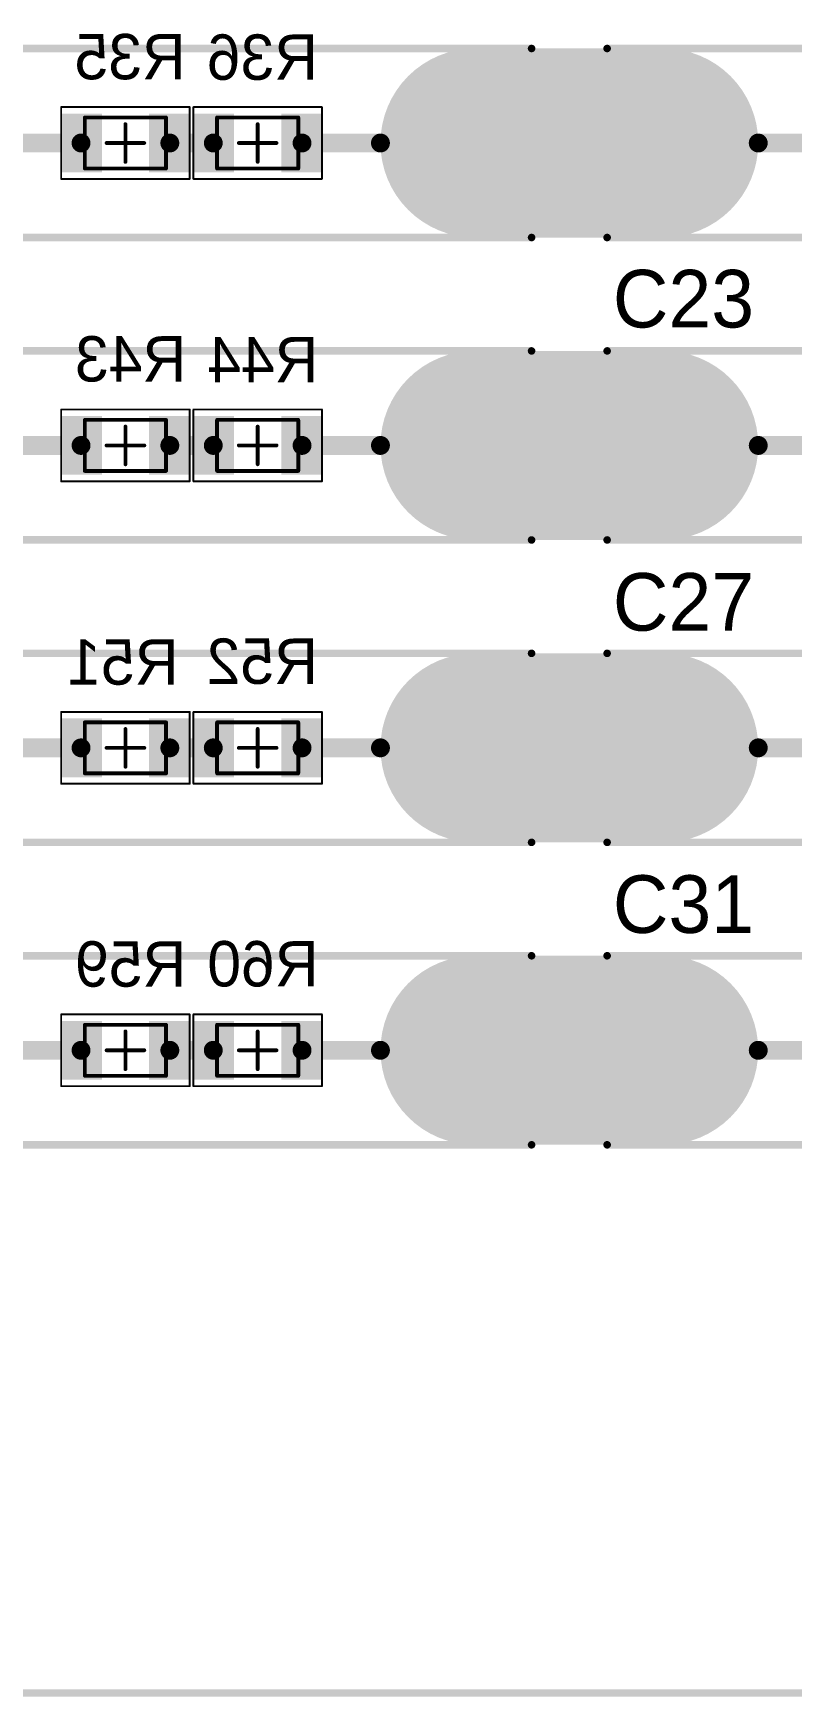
# Model space of a CAD drawing. Extents: x 87 to 188, y 111 to 204.
# Drawn here: x 123.31 to 143.39, y 112.4 to 156.4 of the extents above; entities that cross this region are included whole.
import ezdxf

# ---------------------------------------------------------------- set-up
doc = ezdxf.new("R2010")
doc.units = 0
doc.layers.get('0').update_dxf_attribs({"linetype": 'CONTINUOUS'})
for name, color, linetype in [('BOTTOMLAYER', 5, 'CONTINUOUS'), ('BOTTOMOVERLAY', 54, 'CONTINUOUS'), ('BOTTOMPASTE', 16, 'CONTINUOUS'), ('BOTTOMSOLDER', 6, 'CONTINUOUS'), ('KEEPOUTLAYER', 6, 'CONTINUOUS'), ('MECHANICAL13', 56, 'CONTINUOUS'), ('MECHANICAL15', 56, 'CONTINUOUS'), ('MECHANICAL4', 56, 'CONTINUOUS'), ('MULTILAYER', 9, 'CONTINUOUS'), ('TOPLAYER', 1, 'CONTINUOUS'), ('TOPOVERLAY', 2, 'CONTINUOUS'), ('TOPSOLDER', 216, 'CONTINUOUS')]:
    doc.layers.add(name, color=color, linetype=linetype)

# ---------------------------------------------------------------- blocks, each defined once
blk = doc.blocks.new('B32672_6_2_1600V_2')
at = {"layer": 'BOTTOMLAYER', "const_width": 1.5}
for points in [[(-8.25, 0, 1), (-6.75, 0, 1)], [(6.75, 0, 1), (8.25, 0, 1)]]:
    blk.add_lwpolyline(points, format="xyb", close=True, dxfattribs=at)
at = {"layer": 'BOTTOMSOLDER', "const_width": 1.602}
for points in [[(-8.301, 0, 1), (-6.699, 0, 1)], [(6.699, 0, 1), (8.301, 0, 1)]]:
    blk.add_lwpolyline(points, format="xyb", close=True, dxfattribs=at)
at = {"layer": 'MULTILAYER', "const_width": 1.5}
for points in [[(-8.25, 0, 1), (-6.75, 0, 1)], [(6.75, 0, 1), (8.25, 0, 1)]]:
    blk.add_lwpolyline(points, format="xyb", close=True, dxfattribs=at)
at = {"layer": 'TOPLAYER', "const_width": 1.5}
for points in [[(-8.25, 0, 1), (-6.75, 0, 1)], [(6.75, 0, 1), (8.25, 0, 1)]]:
    blk.add_lwpolyline(points, format="xyb", close=True, dxfattribs=at)
at = {"layer": 'TOPOVERLAY', "const_width": 0.2}
for points in [[(-9, 2.5), (9, 2.5)], [(-9, -2.5), (-9, 2.5)], [(9, -2.5), (9, 2.5)], [(-9, -2.5), (9, -2.5)]]:
    blk.add_lwpolyline(points, dxfattribs=at)
at = {"layer": 'TOPOVERLAY', "const_width": 0.1}
for points in [[(-9.05, 2.5, 1), (-8.95, 2.5, 1)], [(-9.05, 2.5, 1), (-8.95, 2.5, 1)], [(8.95, 2.5, 1), (9.05, 2.5, 1)], [(8.95, 2.5, 1), (9.05, 2.5, 1)], [(-9.05, -2.5, 1), (-8.95, -2.5, 1)], [(-9.05, -2.5, 1), (-8.95, -2.5, 1)], [(8.95, -2.5, 1), (9.05, -2.5, 1)], [(8.95, -2.5, 1), (9.05, -2.5, 1)]]:
    blk.add_lwpolyline(points, format="xyb", close=True, dxfattribs=at)
at = {"layer": 'TOPSOLDER', "const_width": 1.602}
for points in [[(-8.301, 0, 1), (-6.699, 0, 1)], [(6.699, 0, 1), (8.301, 0, 1)]]:
    blk.add_lwpolyline(points, format="xyb", close=True, dxfattribs=at)
blk = doc.blocks.new('B32672_6_2_1600V_3')
at = {"layer": 'BOTTOMLAYER', "const_width": 1.5}
for points in [[(-8.25, 0, 1), (-6.75, 0, 1)], [(6.75, 0, 1), (8.25, 0, 1)]]:
    blk.add_lwpolyline(points, format="xyb", close=True, dxfattribs=at)
at = {"layer": 'BOTTOMSOLDER', "const_width": 1.602}
for points in [[(-8.301, 0, 1), (-6.699, 0, 1)], [(6.699, 0, 1), (8.301, 0, 1)]]:
    blk.add_lwpolyline(points, format="xyb", close=True, dxfattribs=at)
at = {"layer": 'MULTILAYER', "const_width": 1.5}
for points in [[(-8.25, 0, 1), (-6.75, 0, 1)], [(6.75, 0, 1), (8.25, 0, 1)]]:
    blk.add_lwpolyline(points, format="xyb", close=True, dxfattribs=at)
at = {"layer": 'TOPLAYER', "const_width": 1.5}
for points in [[(-8.25, 0, 1), (-6.75, 0, 1)], [(6.75, 0, 1), (8.25, 0, 1)]]:
    blk.add_lwpolyline(points, format="xyb", close=True, dxfattribs=at)
at = {"layer": 'TOPOVERLAY', "const_width": 0.2}
for points in [[(-9, 2.5), (9, 2.5)], [(-9, -2.5), (-9, 2.5)], [(9, -2.5), (9, 2.5)], [(-9, -2.5), (9, -2.5)]]:
    blk.add_lwpolyline(points, dxfattribs=at)
at = {"layer": 'TOPOVERLAY', "const_width": 0.1}
for points in [[(-9.05, 2.5, 1), (-8.95, 2.5, 1)], [(-9.05, 2.5, 1), (-8.95, 2.5, 1)], [(8.95, 2.5, 1), (9.05, 2.5, 1)], [(8.95, 2.5, 1), (9.05, 2.5, 1)], [(-9.05, -2.5, 1), (-8.95, -2.5, 1)], [(-9.05, -2.5, 1), (-8.95, -2.5, 1)], [(8.95, -2.5, 1), (9.05, -2.5, 1)], [(8.95, -2.5, 1), (9.05, -2.5, 1)]]:
    blk.add_lwpolyline(points, format="xyb", close=True, dxfattribs=at)
at = {"layer": 'TOPSOLDER', "const_width": 1.602}
for points in [[(-8.301, 0, 1), (-6.699, 0, 1)], [(6.699, 0, 1), (8.301, 0, 1)]]:
    blk.add_lwpolyline(points, format="xyb", close=True, dxfattribs=at)
blk = doc.blocks.new('B32672_6_2_1600V_6')
at = {"layer": 'BOTTOMLAYER', "const_width": 1.5}
for points in [[(-8.25, 0, 1), (-6.75, 0, 1)], [(6.75, 0, 1), (8.25, 0, 1)]]:
    blk.add_lwpolyline(points, format="xyb", close=True, dxfattribs=at)
at = {"layer": 'BOTTOMSOLDER', "const_width": 1.602}
for points in [[(-8.301, 0, 1), (-6.699, 0, 1)], [(6.699, 0, 1), (8.301, 0, 1)]]:
    blk.add_lwpolyline(points, format="xyb", close=True, dxfattribs=at)
at = {"layer": 'MULTILAYER', "const_width": 1.5}
for points in [[(-8.25, 0, 1), (-6.75, 0, 1)], [(6.75, 0, 1), (8.25, 0, 1)]]:
    blk.add_lwpolyline(points, format="xyb", close=True, dxfattribs=at)
at = {"layer": 'TOPLAYER', "const_width": 1.5}
for points in [[(-8.25, 0, 1), (-6.75, 0, 1)], [(6.75, 0, 1), (8.25, 0, 1)]]:
    blk.add_lwpolyline(points, format="xyb", close=True, dxfattribs=at)
at = {"layer": 'TOPOVERLAY', "const_width": 0.2}
for points in [[(-9, 2.5), (9, 2.5)], [(-9, -2.5), (-9, 2.5)], [(9, -2.5), (9, 2.5)], [(-9, -2.5), (9, -2.5)]]:
    blk.add_lwpolyline(points, dxfattribs=at)
at = {"layer": 'TOPOVERLAY', "const_width": 0.1}
for points in [[(-9.05, 2.5, 1), (-8.95, 2.5, 1)], [(-9.05, 2.5, 1), (-8.95, 2.5, 1)], [(8.95, 2.5, 1), (9.05, 2.5, 1)], [(8.95, 2.5, 1), (9.05, 2.5, 1)], [(-9.05, -2.5, 1), (-8.95, -2.5, 1)], [(-9.05, -2.5, 1), (-8.95, -2.5, 1)], [(8.95, -2.5, 1), (9.05, -2.5, 1)], [(8.95, -2.5, 1), (9.05, -2.5, 1)]]:
    blk.add_lwpolyline(points, format="xyb", close=True, dxfattribs=at)
at = {"layer": 'TOPSOLDER', "const_width": 1.602}
for points in [[(-8.301, 0, 1), (-6.699, 0, 1)], [(6.699, 0, 1), (8.301, 0, 1)]]:
    blk.add_lwpolyline(points, format="xyb", close=True, dxfattribs=at)
blk = doc.blocks.new('B32672_6_2_1600V_7')
at = {"layer": 'BOTTOMLAYER', "const_width": 1.5}
for points in [[(-8.25, 0, 1), (-6.75, 0, 1)], [(6.75, 0, 1), (8.25, 0, 1)]]:
    blk.add_lwpolyline(points, format="xyb", close=True, dxfattribs=at)
at = {"layer": 'BOTTOMSOLDER', "const_width": 1.602}
for points in [[(-8.301, 0, 1), (-6.699, 0, 1)], [(6.699, 0, 1), (8.301, 0, 1)]]:
    blk.add_lwpolyline(points, format="xyb", close=True, dxfattribs=at)
at = {"layer": 'MULTILAYER', "const_width": 1.5}
for points in [[(-8.25, 0, 1), (-6.75, 0, 1)], [(6.75, 0, 1), (8.25, 0, 1)]]:
    blk.add_lwpolyline(points, format="xyb", close=True, dxfattribs=at)
at = {"layer": 'TOPLAYER', "const_width": 1.5}
for points in [[(-8.25, 0, 1), (-6.75, 0, 1)], [(6.75, 0, 1), (8.25, 0, 1)]]:
    blk.add_lwpolyline(points, format="xyb", close=True, dxfattribs=at)
at = {"layer": 'TOPOVERLAY', "const_width": 0.2}
for points in [[(-9, 2.5), (9, 2.5)], [(-9, -2.5), (-9, 2.5)], [(9, -2.5), (9, 2.5)], [(-9, -2.5), (9, -2.5)]]:
    blk.add_lwpolyline(points, dxfattribs=at)
at = {"layer": 'TOPOVERLAY', "const_width": 0.1}
for points in [[(-9.05, 2.5, 1), (-8.95, 2.5, 1)], [(-9.05, 2.5, 1), (-8.95, 2.5, 1)], [(8.95, 2.5, 1), (9.05, 2.5, 1)], [(8.95, 2.5, 1), (9.05, 2.5, 1)], [(-9.05, -2.5, 1), (-8.95, -2.5, 1)], [(-9.05, -2.5, 1), (-8.95, -2.5, 1)], [(8.95, -2.5, 1), (9.05, -2.5, 1)], [(8.95, -2.5, 1), (9.05, -2.5, 1)]]:
    blk.add_lwpolyline(points, format="xyb", close=True, dxfattribs=at)
at = {"layer": 'TOPSOLDER', "const_width": 1.602}
for points in [[(-8.301, 0, 1), (-6.699, 0, 1)], [(6.699, 0, 1), (8.301, 0, 1)]]:
    blk.add_lwpolyline(points, format="xyb", close=True, dxfattribs=at)
blk = doc.blocks.new('B32672_6_2_1600V_10')
at = {"layer": 'BOTTOMLAYER', "const_width": 1.5}
for points in [[(-8.25, 0, 1), (-6.75, 0, 1)], [(6.75, 0, 1), (8.25, 0, 1)]]:
    blk.add_lwpolyline(points, format="xyb", close=True, dxfattribs=at)
at = {"layer": 'BOTTOMSOLDER', "const_width": 1.602}
for points in [[(-8.301, 0, 1), (-6.699, 0, 1)], [(6.699, 0, 1), (8.301, 0, 1)]]:
    blk.add_lwpolyline(points, format="xyb", close=True, dxfattribs=at)
at = {"layer": 'MULTILAYER', "const_width": 1.5}
for points in [[(-8.25, 0, 1), (-6.75, 0, 1)], [(6.75, 0, 1), (8.25, 0, 1)]]:
    blk.add_lwpolyline(points, format="xyb", close=True, dxfattribs=at)
at = {"layer": 'TOPLAYER', "const_width": 1.5}
for points in [[(-8.25, 0, 1), (-6.75, 0, 1)], [(6.75, 0, 1), (8.25, 0, 1)]]:
    blk.add_lwpolyline(points, format="xyb", close=True, dxfattribs=at)
at = {"layer": 'TOPOVERLAY', "const_width": 0.2}
for points in [[(-9, 2.5), (9, 2.5)], [(-9, -2.5), (-9, 2.5)], [(9, -2.5), (9, 2.5)], [(-9, -2.5), (9, -2.5)]]:
    blk.add_lwpolyline(points, dxfattribs=at)
at = {"layer": 'TOPOVERLAY', "const_width": 0.1}
for points in [[(-9.05, 2.5, 1), (-8.95, 2.5, 1)], [(-9.05, 2.5, 1), (-8.95, 2.5, 1)], [(8.95, 2.5, 1), (9.05, 2.5, 1)], [(8.95, 2.5, 1), (9.05, 2.5, 1)], [(-9.05, -2.5, 1), (-8.95, -2.5, 1)], [(-9.05, -2.5, 1), (-8.95, -2.5, 1)], [(8.95, -2.5, 1), (9.05, -2.5, 1)], [(8.95, -2.5, 1), (9.05, -2.5, 1)]]:
    blk.add_lwpolyline(points, format="xyb", close=True, dxfattribs=at)
at = {"layer": 'TOPSOLDER', "const_width": 1.602}
for points in [[(-8.301, 0, 1), (-6.699, 0, 1)], [(6.699, 0, 1), (8.301, 0, 1)]]:
    blk.add_lwpolyline(points, format="xyb", close=True, dxfattribs=at)
blk = doc.blocks.new('B32672_6_2_1600V_11')
at = {"layer": 'BOTTOMLAYER', "const_width": 1.5}
for points in [[(-8.25, 0, 1), (-6.75, 0, 1)], [(6.75, 0, 1), (8.25, 0, 1)]]:
    blk.add_lwpolyline(points, format="xyb", close=True, dxfattribs=at)
at = {"layer": 'BOTTOMSOLDER', "const_width": 1.602}
for points in [[(-8.301, 0, 1), (-6.699, 0, 1)], [(6.699, 0, 1), (8.301, 0, 1)]]:
    blk.add_lwpolyline(points, format="xyb", close=True, dxfattribs=at)
at = {"layer": 'MULTILAYER', "const_width": 1.5}
for points in [[(-8.25, 0, 1), (-6.75, 0, 1)], [(6.75, 0, 1), (8.25, 0, 1)]]:
    blk.add_lwpolyline(points, format="xyb", close=True, dxfattribs=at)
at = {"layer": 'TOPLAYER', "const_width": 1.5}
for points in [[(-8.25, 0, 1), (-6.75, 0, 1)], [(6.75, 0, 1), (8.25, 0, 1)]]:
    blk.add_lwpolyline(points, format="xyb", close=True, dxfattribs=at)
at = {"layer": 'TOPOVERLAY', "const_width": 0.2}
for points in [[(-9, 2.5), (9, 2.5)], [(-9, -2.5), (-9, 2.5)], [(9, -2.5), (9, 2.5)], [(-9, -2.5), (9, -2.5)]]:
    blk.add_lwpolyline(points, dxfattribs=at)
at = {"layer": 'TOPOVERLAY', "const_width": 0.1}
for points in [[(-9.05, 2.5, 1), (-8.95, 2.5, 1)], [(-9.05, 2.5, 1), (-8.95, 2.5, 1)], [(8.95, 2.5, 1), (9.05, 2.5, 1)], [(8.95, 2.5, 1), (9.05, 2.5, 1)], [(-9.05, -2.5, 1), (-8.95, -2.5, 1)], [(-9.05, -2.5, 1), (-8.95, -2.5, 1)], [(8.95, -2.5, 1), (9.05, -2.5, 1)], [(8.95, -2.5, 1), (9.05, -2.5, 1)]]:
    blk.add_lwpolyline(points, format="xyb", close=True, dxfattribs=at)
at = {"layer": 'TOPSOLDER', "const_width": 1.602}
for points in [[(-8.301, 0, 1), (-6.699, 0, 1)], [(6.699, 0, 1), (8.301, 0, 1)]]:
    blk.add_lwpolyline(points, format="xyb", close=True, dxfattribs=at)
blk = doc.blocks.new('B32672_6_2_1600V_14')
at = {"layer": 'BOTTOMLAYER', "const_width": 1.5}
for points in [[(-8.25, 0, 1), (-6.75, 0, 1)], [(6.75, 0, 1), (8.25, 0, 1)]]:
    blk.add_lwpolyline(points, format="xyb", close=True, dxfattribs=at)
at = {"layer": 'BOTTOMSOLDER', "const_width": 1.602}
for points in [[(-8.301, 0, 1), (-6.699, 0, 1)], [(6.699, 0, 1), (8.301, 0, 1)]]:
    blk.add_lwpolyline(points, format="xyb", close=True, dxfattribs=at)
at = {"layer": 'MULTILAYER', "const_width": 1.5}
for points in [[(-8.25, 0, 1), (-6.75, 0, 1)], [(6.75, 0, 1), (8.25, 0, 1)]]:
    blk.add_lwpolyline(points, format="xyb", close=True, dxfattribs=at)
at = {"layer": 'TOPLAYER', "const_width": 1.5}
for points in [[(-8.25, 0, 1), (-6.75, 0, 1)], [(6.75, 0, 1), (8.25, 0, 1)]]:
    blk.add_lwpolyline(points, format="xyb", close=True, dxfattribs=at)
at = {"layer": 'TOPOVERLAY', "const_width": 0.2}
for points in [[(-9, 2.5), (9, 2.5)], [(-9, -2.5), (-9, 2.5)], [(9, -2.5), (9, 2.5)], [(-9, -2.5), (9, -2.5)]]:
    blk.add_lwpolyline(points, dxfattribs=at)
at = {"layer": 'TOPOVERLAY', "const_width": 0.1}
for points in [[(-9.05, 2.5, 1), (-8.95, 2.5, 1)], [(-9.05, 2.5, 1), (-8.95, 2.5, 1)], [(8.95, 2.5, 1), (9.05, 2.5, 1)], [(8.95, 2.5, 1), (9.05, 2.5, 1)], [(-9.05, -2.5, 1), (-8.95, -2.5, 1)], [(-9.05, -2.5, 1), (-8.95, -2.5, 1)], [(8.95, -2.5, 1), (9.05, -2.5, 1)], [(8.95, -2.5, 1), (9.05, -2.5, 1)]]:
    blk.add_lwpolyline(points, format="xyb", close=True, dxfattribs=at)
at = {"layer": 'TOPSOLDER', "const_width": 1.602}
for points in [[(-8.301, 0, 1), (-6.699, 0, 1)], [(6.699, 0, 1), (8.301, 0, 1)]]:
    blk.add_lwpolyline(points, format="xyb", close=True, dxfattribs=at)
blk = doc.blocks.new('B32672_6_2_1600V_15')
at = {"layer": 'BOTTOMLAYER', "const_width": 1.5}
for points in [[(-8.25, 0, 1), (-6.75, 0, 1)], [(6.75, 0, 1), (8.25, 0, 1)]]:
    blk.add_lwpolyline(points, format="xyb", close=True, dxfattribs=at)
at = {"layer": 'BOTTOMSOLDER', "const_width": 1.602}
for points in [[(-8.301, 0, 1), (-6.699, 0, 1)], [(6.699, 0, 1), (8.301, 0, 1)]]:
    blk.add_lwpolyline(points, format="xyb", close=True, dxfattribs=at)
at = {"layer": 'MULTILAYER', "const_width": 1.5}
for points in [[(-8.25, 0, 1), (-6.75, 0, 1)], [(6.75, 0, 1), (8.25, 0, 1)]]:
    blk.add_lwpolyline(points, format="xyb", close=True, dxfattribs=at)
at = {"layer": 'TOPLAYER', "const_width": 1.5}
for points in [[(-8.25, 0, 1), (-6.75, 0, 1)], [(6.75, 0, 1), (8.25, 0, 1)]]:
    blk.add_lwpolyline(points, format="xyb", close=True, dxfattribs=at)
at = {"layer": 'TOPOVERLAY', "const_width": 0.2}
for points in [[(-9, 2.5), (9, 2.5)], [(-9, -2.5), (-9, 2.5)], [(9, -2.5), (9, 2.5)], [(-9, -2.5), (9, -2.5)]]:
    blk.add_lwpolyline(points, dxfattribs=at)
at = {"layer": 'TOPOVERLAY', "const_width": 0.1}
for points in [[(-9.05, 2.5, 1), (-8.95, 2.5, 1)], [(-9.05, 2.5, 1), (-8.95, 2.5, 1)], [(8.95, 2.5, 1), (9.05, 2.5, 1)], [(8.95, 2.5, 1), (9.05, 2.5, 1)], [(-9.05, -2.5, 1), (-8.95, -2.5, 1)], [(-9.05, -2.5, 1), (-8.95, -2.5, 1)], [(8.95, -2.5, 1), (9.05, -2.5, 1)], [(8.95, -2.5, 1), (9.05, -2.5, 1)]]:
    blk.add_lwpolyline(points, format="xyb", close=True, dxfattribs=at)
at = {"layer": 'TOPSOLDER', "const_width": 1.602}
for points in [[(-8.301, 0, 1), (-6.699, 0, 1)], [(6.699, 0, 1), (8.301, 0, 1)]]:
    blk.add_lwpolyline(points, format="xyb", close=True, dxfattribs=at)
blk = doc.blocks.new('RES_1206_HV_B_67')
at = {"layer": 'BOTTOMLAYER'}
for points in [[(-1.625, 0.675), (-1.625, -0.675), (-0.725, 0.675), (-0.725, -0.675)], [(0.725, 0.675), (0.725, -0.675), (1.625, 0.675), (1.625, -0.675)]]:
    blk.add_solid(points, dxfattribs=at)
at = {"layer": 'BOTTOMPASTE'}
for points in [[(-1.625, 0.675), (-1.625, -0.675), (-0.725, 0.675), (-0.725, -0.675)], [(0.725, 0.675), (0.725, -0.675), (1.625, 0.675), (1.625, -0.675)]]:
    blk.add_solid(points, dxfattribs=at)
at = {"layer": 'BOTTOMSOLDER'}
for points in [[(-1.727, 0.777), (-1.727, -0.777), (-0.623, 0.777), (-0.623, -0.777)], [(0.623, 0.777), (0.623, -0.777), (1.727, 0.777), (1.727, -0.777)]]:
    blk.add_solid(points, dxfattribs=at)
at = {"layer": 'MECHANICAL13', "const_width": 0.1}
for points in [[(-1.075, 0.675), (1.075, 0.675)], [(-1.075, -0.675), (-1.075, 0.675)], [(1.075, -0.675), (1.075, 0.675)], [(-1.075, -0.675), (1.075, -0.675)]]:
    blk.add_lwpolyline(points, dxfattribs=at)
at = {"layer": 'MECHANICAL13', "const_width": 0.05}
for points in [[(-1.1, 0.675, 1), (-1.05, 0.675, 1)], [(-1.1, 0.675, 1), (-1.05, 0.675, 1)], [(1.05, 0.675, 1), (1.1, 0.675, 1)], [(1.05, 0.675, 1), (1.1, 0.675, 1)], [(-1.1, -0.675, 1), (-1.05, -0.675, 1)], [(-1.1, -0.675, 1), (-1.05, -0.675, 1)], [(1.05, -0.675, 1), (1.1, -0.675, 1)], [(1.05, -0.675, 1), (1.1, -0.675, 1)]]:
    blk.add_lwpolyline(points, format="xyb", close=True, dxfattribs=at)
at = {"layer": 'MECHANICAL15'}
for points, const_width in [([(-1.7, 0.95), (1.7, 0.95)], 0.05), ([(-1.7, -0.95), (-1.7, 0.95)], 0.05), ([(1.7, -0.95), (1.7, 0.95)], 0.05), ([(0, -0.5), (0, 0.5)], 0.1), ([(-0.5, 0), (0.5, 0)], 0.1), ([(-1.7, -0.95), (1.7, -0.95)], 0.05)]:
    blk.add_lwpolyline(points, dxfattribs=dict(at, const_width=const_width))
for points, const_width in [([(-1.712, 0.95, 1), (-1.687, 0.95, 1)], 0.025), ([(-1.712, 0.95, 1), (-1.687, 0.95, 1)], 0.025), ([(1.688, 0.95, 1), (1.713, 0.95, 1)], 0.025), ([(1.688, 0.95, 1), (1.713, 0.95, 1)], 0.025), ([(-0.025, 0.5, 1), (0.025, 0.5, 1)], 0.05), ([(-0.525, 0, 1), (-0.475, 0, 1)], 0.05), ([(0.475, 0, 1), (0.525, 0, 1)], 0.05), ([(-0.025, -0.5, 1), (0.025, -0.5, 1)], 0.05), ([(-1.712, -0.95, 1), (-1.687, -0.95, 1)], 0.025), ([(-1.712, -0.95, 1), (-1.687, -0.95, 1)], 0.025), ([(1.688, -0.95, 1), (1.713, -0.95, 1)], 0.025), ([(1.688, -0.95, 1), (1.713, -0.95, 1)], 0.025)]:
    blk.add_lwpolyline(points, format="xyb", close=True, dxfattribs=dict(at, const_width=const_width))
blk = doc.blocks.new('RES_1206_HV_B_68')
at = {"layer": 'BOTTOMLAYER'}
for points in [[(-1.625, 0.675), (-1.625, -0.675), (-0.725, 0.675), (-0.725, -0.675)], [(0.725, 0.675), (0.725, -0.675), (1.625, 0.675), (1.625, -0.675)]]:
    blk.add_solid(points, dxfattribs=at)
at = {"layer": 'BOTTOMPASTE'}
for points in [[(-1.625, 0.675), (-1.625, -0.675), (-0.725, 0.675), (-0.725, -0.675)], [(0.725, 0.675), (0.725, -0.675), (1.625, 0.675), (1.625, -0.675)]]:
    blk.add_solid(points, dxfattribs=at)
at = {"layer": 'BOTTOMSOLDER'}
for points in [[(-1.727, 0.777), (-1.727, -0.777), (-0.623, 0.777), (-0.623, -0.777)], [(0.623, 0.777), (0.623, -0.777), (1.727, 0.777), (1.727, -0.777)]]:
    blk.add_solid(points, dxfattribs=at)
at = {"layer": 'MECHANICAL13', "const_width": 0.1}
for points in [[(-1.075, 0.675), (1.075, 0.675)], [(-1.075, -0.675), (-1.075, 0.675)], [(1.075, -0.675), (1.075, 0.675)], [(-1.075, -0.675), (1.075, -0.675)]]:
    blk.add_lwpolyline(points, dxfattribs=at)
at = {"layer": 'MECHANICAL13', "const_width": 0.05}
for points in [[(-1.1, 0.675, 1), (-1.05, 0.675, 1)], [(-1.1, 0.675, 1), (-1.05, 0.675, 1)], [(1.05, 0.675, 1), (1.1, 0.675, 1)], [(1.05, 0.675, 1), (1.1, 0.675, 1)], [(-1.1, -0.675, 1), (-1.05, -0.675, 1)], [(-1.1, -0.675, 1), (-1.05, -0.675, 1)], [(1.05, -0.675, 1), (1.1, -0.675, 1)], [(1.05, -0.675, 1), (1.1, -0.675, 1)]]:
    blk.add_lwpolyline(points, format="xyb", close=True, dxfattribs=at)
at = {"layer": 'MECHANICAL15'}
for points, const_width in [([(-1.7, 0.95), (1.7, 0.95)], 0.05), ([(-1.7, -0.95), (-1.7, 0.95)], 0.05), ([(1.7, -0.95), (1.7, 0.95)], 0.05), ([(0, -0.5), (0, 0.5)], 0.1), ([(-0.5, 0), (0.5, 0)], 0.1), ([(-1.7, -0.95), (1.7, -0.95)], 0.05)]:
    blk.add_lwpolyline(points, dxfattribs=dict(at, const_width=const_width))
for points, const_width in [([(-1.712, 0.95, 1), (-1.687, 0.95, 1)], 0.025), ([(-1.712, 0.95, 1), (-1.687, 0.95, 1)], 0.025), ([(1.688, 0.95, 1), (1.713, 0.95, 1)], 0.025), ([(1.688, 0.95, 1), (1.713, 0.95, 1)], 0.025), ([(-0.025, 0.5, 1), (0.025, 0.5, 1)], 0.05), ([(-0.525, 0, 1), (-0.475, 0, 1)], 0.05), ([(0.475, 0, 1), (0.525, 0, 1)], 0.05), ([(-0.025, -0.5, 1), (0.025, -0.5, 1)], 0.05), ([(-1.712, -0.95, 1), (-1.687, -0.95, 1)], 0.025), ([(-1.712, -0.95, 1), (-1.687, -0.95, 1)], 0.025), ([(1.688, -0.95, 1), (1.713, -0.95, 1)], 0.025), ([(1.688, -0.95, 1), (1.713, -0.95, 1)], 0.025)]:
    blk.add_lwpolyline(points, format="xyb", close=True, dxfattribs=dict(at, const_width=const_width))
blk = doc.blocks.new('RES_1206_HV_B_75')
at = {"layer": 'BOTTOMLAYER'}
for points in [[(-1.625, 0.675), (-1.625, -0.675), (-0.725, 0.675), (-0.725, -0.675)], [(0.725, 0.675), (0.725, -0.675), (1.625, 0.675), (1.625, -0.675)]]:
    blk.add_solid(points, dxfattribs=at)
at = {"layer": 'BOTTOMPASTE'}
for points in [[(-1.625, 0.675), (-1.625, -0.675), (-0.725, 0.675), (-0.725, -0.675)], [(0.725, 0.675), (0.725, -0.675), (1.625, 0.675), (1.625, -0.675)]]:
    blk.add_solid(points, dxfattribs=at)
at = {"layer": 'BOTTOMSOLDER'}
for points in [[(-1.727, 0.777), (-1.727, -0.777), (-0.623, 0.777), (-0.623, -0.777)], [(0.623, 0.777), (0.623, -0.777), (1.727, 0.777), (1.727, -0.777)]]:
    blk.add_solid(points, dxfattribs=at)
at = {"layer": 'MECHANICAL13', "const_width": 0.1}
for points in [[(-1.075, 0.675), (1.075, 0.675)], [(-1.075, -0.675), (-1.075, 0.675)], [(1.075, -0.675), (1.075, 0.675)], [(-1.075, -0.675), (1.075, -0.675)]]:
    blk.add_lwpolyline(points, dxfattribs=at)
at = {"layer": 'MECHANICAL13', "const_width": 0.05}
for points in [[(-1.1, 0.675, 1), (-1.05, 0.675, 1)], [(-1.1, 0.675, 1), (-1.05, 0.675, 1)], [(1.05, 0.675, 1), (1.1, 0.675, 1)], [(1.05, 0.675, 1), (1.1, 0.675, 1)], [(-1.1, -0.675, 1), (-1.05, -0.675, 1)], [(-1.1, -0.675, 1), (-1.05, -0.675, 1)], [(1.05, -0.675, 1), (1.1, -0.675, 1)], [(1.05, -0.675, 1), (1.1, -0.675, 1)]]:
    blk.add_lwpolyline(points, format="xyb", close=True, dxfattribs=at)
at = {"layer": 'MECHANICAL15'}
for points, const_width in [([(-1.7, 0.95), (1.7, 0.95)], 0.05), ([(-1.7, -0.95), (-1.7, 0.95)], 0.05), ([(1.7, -0.95), (1.7, 0.95)], 0.05), ([(0, -0.5), (0, 0.5)], 0.1), ([(-0.5, 0), (0.5, 0)], 0.1), ([(-1.7, -0.95), (1.7, -0.95)], 0.05)]:
    blk.add_lwpolyline(points, dxfattribs=dict(at, const_width=const_width))
for points, const_width in [([(-1.712, 0.95, 1), (-1.687, 0.95, 1)], 0.025), ([(-1.712, 0.95, 1), (-1.687, 0.95, 1)], 0.025), ([(1.688, 0.95, 1), (1.713, 0.95, 1)], 0.025), ([(1.688, 0.95, 1), (1.713, 0.95, 1)], 0.025), ([(-0.025, 0.5, 1), (0.025, 0.5, 1)], 0.05), ([(-0.525, 0, 1), (-0.475, 0, 1)], 0.05), ([(0.475, 0, 1), (0.525, 0, 1)], 0.05), ([(-0.025, -0.5, 1), (0.025, -0.5, 1)], 0.05), ([(-1.712, -0.95, 1), (-1.687, -0.95, 1)], 0.025), ([(-1.712, -0.95, 1), (-1.687, -0.95, 1)], 0.025), ([(1.688, -0.95, 1), (1.713, -0.95, 1)], 0.025), ([(1.688, -0.95, 1), (1.713, -0.95, 1)], 0.025)]:
    blk.add_lwpolyline(points, format="xyb", close=True, dxfattribs=dict(at, const_width=const_width))
blk = doc.blocks.new('RES_1206_HV_B_76')
at = {"layer": 'BOTTOMLAYER'}
for points in [[(-1.625, 0.675), (-1.625, -0.675), (-0.725, 0.675), (-0.725, -0.675)], [(0.725, 0.675), (0.725, -0.675), (1.625, 0.675), (1.625, -0.675)]]:
    blk.add_solid(points, dxfattribs=at)
at = {"layer": 'BOTTOMPASTE'}
for points in [[(-1.625, 0.675), (-1.625, -0.675), (-0.725, 0.675), (-0.725, -0.675)], [(0.725, 0.675), (0.725, -0.675), (1.625, 0.675), (1.625, -0.675)]]:
    blk.add_solid(points, dxfattribs=at)
at = {"layer": 'BOTTOMSOLDER'}
for points in [[(-1.727, 0.777), (-1.727, -0.777), (-0.623, 0.777), (-0.623, -0.777)], [(0.623, 0.777), (0.623, -0.777), (1.727, 0.777), (1.727, -0.777)]]:
    blk.add_solid(points, dxfattribs=at)
at = {"layer": 'MECHANICAL13', "const_width": 0.1}
for points in [[(-1.075, 0.675), (1.075, 0.675)], [(-1.075, -0.675), (-1.075, 0.675)], [(1.075, -0.675), (1.075, 0.675)], [(-1.075, -0.675), (1.075, -0.675)]]:
    blk.add_lwpolyline(points, dxfattribs=at)
at = {"layer": 'MECHANICAL13', "const_width": 0.05}
for points in [[(-1.1, 0.675, 1), (-1.05, 0.675, 1)], [(-1.1, 0.675, 1), (-1.05, 0.675, 1)], [(1.05, 0.675, 1), (1.1, 0.675, 1)], [(1.05, 0.675, 1), (1.1, 0.675, 1)], [(-1.1, -0.675, 1), (-1.05, -0.675, 1)], [(-1.1, -0.675, 1), (-1.05, -0.675, 1)], [(1.05, -0.675, 1), (1.1, -0.675, 1)], [(1.05, -0.675, 1), (1.1, -0.675, 1)]]:
    blk.add_lwpolyline(points, format="xyb", close=True, dxfattribs=at)
at = {"layer": 'MECHANICAL15'}
for points, const_width in [([(-1.7, 0.95), (1.7, 0.95)], 0.05), ([(-1.7, -0.95), (-1.7, 0.95)], 0.05), ([(1.7, -0.95), (1.7, 0.95)], 0.05), ([(0, -0.5), (0, 0.5)], 0.1), ([(-0.5, 0), (0.5, 0)], 0.1), ([(-1.7, -0.95), (1.7, -0.95)], 0.05)]:
    blk.add_lwpolyline(points, dxfattribs=dict(at, const_width=const_width))
for points, const_width in [([(-1.712, 0.95, 1), (-1.687, 0.95, 1)], 0.025), ([(-1.712, 0.95, 1), (-1.687, 0.95, 1)], 0.025), ([(1.688, 0.95, 1), (1.713, 0.95, 1)], 0.025), ([(1.688, 0.95, 1), (1.713, 0.95, 1)], 0.025), ([(-0.025, 0.5, 1), (0.025, 0.5, 1)], 0.05), ([(-0.525, 0, 1), (-0.475, 0, 1)], 0.05), ([(0.475, 0, 1), (0.525, 0, 1)], 0.05), ([(-0.025, -0.5, 1), (0.025, -0.5, 1)], 0.05), ([(-1.712, -0.95, 1), (-1.687, -0.95, 1)], 0.025), ([(-1.712, -0.95, 1), (-1.687, -0.95, 1)], 0.025), ([(1.688, -0.95, 1), (1.713, -0.95, 1)], 0.025), ([(1.688, -0.95, 1), (1.713, -0.95, 1)], 0.025)]:
    blk.add_lwpolyline(points, format="xyb", close=True, dxfattribs=dict(at, const_width=const_width))
blk = doc.blocks.new('RES_1206_HV_B_83')
at = {"layer": 'BOTTOMLAYER'}
for points in [[(-1.625, 0.675), (-1.625, -0.675), (-0.725, 0.675), (-0.725, -0.675)], [(0.725, 0.675), (0.725, -0.675), (1.625, 0.675), (1.625, -0.675)]]:
    blk.add_solid(points, dxfattribs=at)
at = {"layer": 'BOTTOMPASTE'}
for points in [[(-1.625, 0.675), (-1.625, -0.675), (-0.725, 0.675), (-0.725, -0.675)], [(0.725, 0.675), (0.725, -0.675), (1.625, 0.675), (1.625, -0.675)]]:
    blk.add_solid(points, dxfattribs=at)
at = {"layer": 'BOTTOMSOLDER'}
for points in [[(-1.727, 0.777), (-1.727, -0.777), (-0.623, 0.777), (-0.623, -0.777)], [(0.623, 0.777), (0.623, -0.777), (1.727, 0.777), (1.727, -0.777)]]:
    blk.add_solid(points, dxfattribs=at)
at = {"layer": 'MECHANICAL13', "const_width": 0.1}
for points in [[(-1.075, 0.675), (1.075, 0.675)], [(-1.075, -0.675), (-1.075, 0.675)], [(1.075, -0.675), (1.075, 0.675)], [(-1.075, -0.675), (1.075, -0.675)]]:
    blk.add_lwpolyline(points, dxfattribs=at)
at = {"layer": 'MECHANICAL13', "const_width": 0.05}
for points in [[(-1.1, 0.675, 1), (-1.05, 0.675, 1)], [(-1.1, 0.675, 1), (-1.05, 0.675, 1)], [(1.05, 0.675, 1), (1.1, 0.675, 1)], [(1.05, 0.675, 1), (1.1, 0.675, 1)], [(-1.1, -0.675, 1), (-1.05, -0.675, 1)], [(-1.1, -0.675, 1), (-1.05, -0.675, 1)], [(1.05, -0.675, 1), (1.1, -0.675, 1)], [(1.05, -0.675, 1), (1.1, -0.675, 1)]]:
    blk.add_lwpolyline(points, format="xyb", close=True, dxfattribs=at)
at = {"layer": 'MECHANICAL15'}
for points, const_width in [([(-1.7, 0.95), (1.7, 0.95)], 0.05), ([(-1.7, -0.95), (-1.7, 0.95)], 0.05), ([(1.7, -0.95), (1.7, 0.95)], 0.05), ([(0, -0.5), (0, 0.5)], 0.1), ([(-0.5, 0), (0.5, 0)], 0.1), ([(-1.7, -0.95), (1.7, -0.95)], 0.05)]:
    blk.add_lwpolyline(points, dxfattribs=dict(at, const_width=const_width))
for points, const_width in [([(-1.712, 0.95, 1), (-1.687, 0.95, 1)], 0.025), ([(-1.712, 0.95, 1), (-1.687, 0.95, 1)], 0.025), ([(1.688, 0.95, 1), (1.713, 0.95, 1)], 0.025), ([(1.688, 0.95, 1), (1.713, 0.95, 1)], 0.025), ([(-0.025, 0.5, 1), (0.025, 0.5, 1)], 0.05), ([(-0.525, 0, 1), (-0.475, 0, 1)], 0.05), ([(0.475, 0, 1), (0.525, 0, 1)], 0.05), ([(-0.025, -0.5, 1), (0.025, -0.5, 1)], 0.05), ([(-1.712, -0.95, 1), (-1.687, -0.95, 1)], 0.025), ([(-1.712, -0.95, 1), (-1.687, -0.95, 1)], 0.025), ([(1.688, -0.95, 1), (1.713, -0.95, 1)], 0.025), ([(1.688, -0.95, 1), (1.713, -0.95, 1)], 0.025)]:
    blk.add_lwpolyline(points, format="xyb", close=True, dxfattribs=dict(at, const_width=const_width))
blk = doc.blocks.new('RES_1206_HV_B_84')
at = {"layer": 'BOTTOMLAYER'}
for points in [[(-1.625, 0.675), (-1.625, -0.675), (-0.725, 0.675), (-0.725, -0.675)], [(0.725, 0.675), (0.725, -0.675), (1.625, 0.675), (1.625, -0.675)]]:
    blk.add_solid(points, dxfattribs=at)
at = {"layer": 'BOTTOMPASTE'}
for points in [[(-1.625, 0.675), (-1.625, -0.675), (-0.725, 0.675), (-0.725, -0.675)], [(0.725, 0.675), (0.725, -0.675), (1.625, 0.675), (1.625, -0.675)]]:
    blk.add_solid(points, dxfattribs=at)
at = {"layer": 'BOTTOMSOLDER'}
for points in [[(-1.727, 0.777), (-1.727, -0.777), (-0.623, 0.777), (-0.623, -0.777)], [(0.623, 0.777), (0.623, -0.777), (1.727, 0.777), (1.727, -0.777)]]:
    blk.add_solid(points, dxfattribs=at)
at = {"layer": 'MECHANICAL13', "const_width": 0.1}
for points in [[(-1.075, 0.675), (1.075, 0.675)], [(-1.075, -0.675), (-1.075, 0.675)], [(1.075, -0.675), (1.075, 0.675)], [(-1.075, -0.675), (1.075, -0.675)]]:
    blk.add_lwpolyline(points, dxfattribs=at)
at = {"layer": 'MECHANICAL13', "const_width": 0.05}
for points in [[(-1.1, 0.675, 1), (-1.05, 0.675, 1)], [(-1.1, 0.675, 1), (-1.05, 0.675, 1)], [(1.05, 0.675, 1), (1.1, 0.675, 1)], [(1.05, 0.675, 1), (1.1, 0.675, 1)], [(-1.1, -0.675, 1), (-1.05, -0.675, 1)], [(-1.1, -0.675, 1), (-1.05, -0.675, 1)], [(1.05, -0.675, 1), (1.1, -0.675, 1)], [(1.05, -0.675, 1), (1.1, -0.675, 1)]]:
    blk.add_lwpolyline(points, format="xyb", close=True, dxfattribs=at)
at = {"layer": 'MECHANICAL15'}
for points, const_width in [([(-1.7, 0.95), (1.7, 0.95)], 0.05), ([(-1.7, -0.95), (-1.7, 0.95)], 0.05), ([(1.7, -0.95), (1.7, 0.95)], 0.05), ([(0, -0.5), (0, 0.5)], 0.1), ([(-0.5, 0), (0.5, 0)], 0.1), ([(-1.7, -0.95), (1.7, -0.95)], 0.05)]:
    blk.add_lwpolyline(points, dxfattribs=dict(at, const_width=const_width))
for points, const_width in [([(-1.712, 0.95, 1), (-1.687, 0.95, 1)], 0.025), ([(-1.712, 0.95, 1), (-1.687, 0.95, 1)], 0.025), ([(1.688, 0.95, 1), (1.713, 0.95, 1)], 0.025), ([(1.688, 0.95, 1), (1.713, 0.95, 1)], 0.025), ([(-0.025, 0.5, 1), (0.025, 0.5, 1)], 0.05), ([(-0.525, 0, 1), (-0.475, 0, 1)], 0.05), ([(0.475, 0, 1), (0.525, 0, 1)], 0.05), ([(-0.025, -0.5, 1), (0.025, -0.5, 1)], 0.05), ([(-1.712, -0.95, 1), (-1.687, -0.95, 1)], 0.025), ([(-1.712, -0.95, 1), (-1.687, -0.95, 1)], 0.025), ([(1.688, -0.95, 1), (1.713, -0.95, 1)], 0.025), ([(1.688, -0.95, 1), (1.713, -0.95, 1)], 0.025)]:
    blk.add_lwpolyline(points, format="xyb", close=True, dxfattribs=dict(at, const_width=const_width))
blk = doc.blocks.new('RES_1206_HV_B_91')
at = {"layer": 'BOTTOMLAYER'}
for points in [[(-1.625, 0.675), (-1.625, -0.675), (-0.725, 0.675), (-0.725, -0.675)], [(0.725, 0.675), (0.725, -0.675), (1.625, 0.675), (1.625, -0.675)]]:
    blk.add_solid(points, dxfattribs=at)
at = {"layer": 'BOTTOMPASTE'}
for points in [[(-1.625, 0.675), (-1.625, -0.675), (-0.725, 0.675), (-0.725, -0.675)], [(0.725, 0.675), (0.725, -0.675), (1.625, 0.675), (1.625, -0.675)]]:
    blk.add_solid(points, dxfattribs=at)
at = {"layer": 'BOTTOMSOLDER'}
for points in [[(-1.727, 0.777), (-1.727, -0.777), (-0.623, 0.777), (-0.623, -0.777)], [(0.623, 0.777), (0.623, -0.777), (1.727, 0.777), (1.727, -0.777)]]:
    blk.add_solid(points, dxfattribs=at)
at = {"layer": 'MECHANICAL13', "const_width": 0.1}
for points in [[(-1.075, 0.675), (1.075, 0.675)], [(-1.075, -0.675), (-1.075, 0.675)], [(1.075, -0.675), (1.075, 0.675)], [(-1.075, -0.675), (1.075, -0.675)]]:
    blk.add_lwpolyline(points, dxfattribs=at)
at = {"layer": 'MECHANICAL13', "const_width": 0.05}
for points in [[(-1.1, 0.675, 1), (-1.05, 0.675, 1)], [(-1.1, 0.675, 1), (-1.05, 0.675, 1)], [(1.05, 0.675, 1), (1.1, 0.675, 1)], [(1.05, 0.675, 1), (1.1, 0.675, 1)], [(-1.1, -0.675, 1), (-1.05, -0.675, 1)], [(-1.1, -0.675, 1), (-1.05, -0.675, 1)], [(1.05, -0.675, 1), (1.1, -0.675, 1)], [(1.05, -0.675, 1), (1.1, -0.675, 1)]]:
    blk.add_lwpolyline(points, format="xyb", close=True, dxfattribs=at)
at = {"layer": 'MECHANICAL15'}
for points, const_width in [([(-1.7, 0.95), (1.7, 0.95)], 0.05), ([(-1.7, -0.95), (-1.7, 0.95)], 0.05), ([(1.7, -0.95), (1.7, 0.95)], 0.05), ([(0, -0.5), (0, 0.5)], 0.1), ([(-0.5, 0), (0.5, 0)], 0.1), ([(-1.7, -0.95), (1.7, -0.95)], 0.05)]:
    blk.add_lwpolyline(points, dxfattribs=dict(at, const_width=const_width))
for points, const_width in [([(-1.712, 0.95, 1), (-1.687, 0.95, 1)], 0.025), ([(-1.712, 0.95, 1), (-1.687, 0.95, 1)], 0.025), ([(1.688, 0.95, 1), (1.713, 0.95, 1)], 0.025), ([(1.688, 0.95, 1), (1.713, 0.95, 1)], 0.025), ([(-0.025, 0.5, 1), (0.025, 0.5, 1)], 0.05), ([(-0.525, 0, 1), (-0.475, 0, 1)], 0.05), ([(0.475, 0, 1), (0.525, 0, 1)], 0.05), ([(-0.025, -0.5, 1), (0.025, -0.5, 1)], 0.05), ([(-1.712, -0.95, 1), (-1.687, -0.95, 1)], 0.025), ([(-1.712, -0.95, 1), (-1.687, -0.95, 1)], 0.025), ([(1.688, -0.95, 1), (1.713, -0.95, 1)], 0.025), ([(1.688, -0.95, 1), (1.713, -0.95, 1)], 0.025)]:
    blk.add_lwpolyline(points, format="xyb", close=True, dxfattribs=dict(at, const_width=const_width))
blk = doc.blocks.new('RES_1206_HV_B_92')
at = {"layer": 'BOTTOMLAYER'}
for points in [[(-1.625, 0.675), (-1.625, -0.675), (-0.725, 0.675), (-0.725, -0.675)], [(0.725, 0.675), (0.725, -0.675), (1.625, 0.675), (1.625, -0.675)]]:
    blk.add_solid(points, dxfattribs=at)
at = {"layer": 'BOTTOMPASTE'}
for points in [[(-1.625, 0.675), (-1.625, -0.675), (-0.725, 0.675), (-0.725, -0.675)], [(0.725, 0.675), (0.725, -0.675), (1.625, 0.675), (1.625, -0.675)]]:
    blk.add_solid(points, dxfattribs=at)
at = {"layer": 'BOTTOMSOLDER'}
for points in [[(-1.727, 0.777), (-1.727, -0.777), (-0.623, 0.777), (-0.623, -0.777)], [(0.623, 0.777), (0.623, -0.777), (1.727, 0.777), (1.727, -0.777)]]:
    blk.add_solid(points, dxfattribs=at)
at = {"layer": 'MECHANICAL13', "const_width": 0.1}
for points in [[(-1.075, 0.675), (1.075, 0.675)], [(-1.075, -0.675), (-1.075, 0.675)], [(1.075, -0.675), (1.075, 0.675)], [(-1.075, -0.675), (1.075, -0.675)]]:
    blk.add_lwpolyline(points, dxfattribs=at)
at = {"layer": 'MECHANICAL13', "const_width": 0.05}
for points in [[(-1.1, 0.675, 1), (-1.05, 0.675, 1)], [(-1.1, 0.675, 1), (-1.05, 0.675, 1)], [(1.05, 0.675, 1), (1.1, 0.675, 1)], [(1.05, 0.675, 1), (1.1, 0.675, 1)], [(-1.1, -0.675, 1), (-1.05, -0.675, 1)], [(-1.1, -0.675, 1), (-1.05, -0.675, 1)], [(1.05, -0.675, 1), (1.1, -0.675, 1)], [(1.05, -0.675, 1), (1.1, -0.675, 1)]]:
    blk.add_lwpolyline(points, format="xyb", close=True, dxfattribs=at)
at = {"layer": 'MECHANICAL15'}
for points, const_width in [([(-1.7, 0.95), (1.7, 0.95)], 0.05), ([(-1.7, -0.95), (-1.7, 0.95)], 0.05), ([(1.7, -0.95), (1.7, 0.95)], 0.05), ([(0, -0.5), (0, 0.5)], 0.1), ([(-0.5, 0), (0.5, 0)], 0.1), ([(-1.7, -0.95), (1.7, -0.95)], 0.05)]:
    blk.add_lwpolyline(points, dxfattribs=dict(at, const_width=const_width))
for points, const_width in [([(-1.712, 0.95, 1), (-1.687, 0.95, 1)], 0.025), ([(-1.712, 0.95, 1), (-1.687, 0.95, 1)], 0.025), ([(1.688, 0.95, 1), (1.713, 0.95, 1)], 0.025), ([(1.688, 0.95, 1), (1.713, 0.95, 1)], 0.025), ([(-0.025, 0.5, 1), (0.025, 0.5, 1)], 0.05), ([(-0.525, 0, 1), (-0.475, 0, 1)], 0.05), ([(0.475, 0, 1), (0.525, 0, 1)], 0.05), ([(-0.025, -0.5, 1), (0.025, -0.5, 1)], 0.05), ([(-1.712, -0.95, 1), (-1.687, -0.95, 1)], 0.025), ([(-1.712, -0.95, 1), (-1.687, -0.95, 1)], 0.025), ([(1.688, -0.95, 1), (1.713, -0.95, 1)], 0.025), ([(1.688, -0.95, 1), (1.713, -0.95, 1)], 0.025)]:
    blk.add_lwpolyline(points, format="xyb", close=True, dxfattribs=dict(at, const_width=const_width))

msp = doc.modelspace()

# ---------------------------------------------------------------- linework, layer by layer
at = {"layer": 'BOTTOMLAYER'}
for points, const_width in [([(135, 153.5), (140, 153.5)], 5), ([(122.5, 153.5), (124.575, 153.5)], 0.5), ([(126.925, 153.5), (128.075, 153.5)], 0.5), ([(130.425, 153.5), (132.5, 153.5)], 0.5), ([(142.5, 153.5), (144.575, 153.5)], 0.5), ([(135, 145.5), (140, 145.5)], 5), ([(122.5, 145.5), (124.575, 145.5)], 0.5), ([(126.925, 145.5), (128.075, 145.5)], 0.5), ([(130.425, 145.5), (132.5, 145.5)], 0.5), ([(142.5, 145.5), (144.575, 145.5)], 0.5), ([(135, 137.5), (140, 137.5)], 5), ([(122.5, 137.5), (124.575, 137.5)], 0.5), ([(126.925, 137.5), (128.075, 137.5)], 0.5), ([(130.425, 137.5), (132.5, 137.5)], 0.5), ([(142.5, 137.5), (144.575, 137.5)], 0.5), ([(135, 129.5), (140, 129.5)], 5), ([(122.5, 129.5), (124.575, 129.5)], 0.5), ([(126.925, 129.5), (128.075, 129.5)], 0.5), ([(130.425, 129.5), (132.5, 129.5)], 0.5), ([(142.5, 129.5), (144.575, 129.5)], 0.5)]:
    msp.add_lwpolyline(points, dxfattribs=dict(at, const_width=const_width))
for points, const_width in [([(133.75, 153.5, 1), (136.25, 153.5, 1)], 2.5), ([(138.75, 153.5, 1), (141.25, 153.5, 1)], 2.5), ([(124.45, 153.5, 1), (124.7, 153.5, 1)], 0.25), ([(126.8, 153.5, 1), (127.05, 153.5, 1)], 0.25), ([(127.95, 153.5, 1), (128.2, 153.5, 1)], 0.25), ([(130.3, 153.5, 1), (130.55, 153.5, 1)], 0.25), ([(132.375, 153.5, 1), (132.625, 153.5, 1)], 0.25), ([(142.375, 153.5, 1), (142.625, 153.5, 1)], 0.25), ([(133.75, 145.5, 1), (136.25, 145.5, 1)], 2.5), ([(138.75, 145.5, 1), (141.25, 145.5, 1)], 2.5), ([(124.45, 145.5, 1), (124.7, 145.5, 1)], 0.25), ([(126.8, 145.5, 1), (127.05, 145.5, 1)], 0.25), ([(127.95, 145.5, 1), (128.2, 145.5, 1)], 0.25), ([(130.3, 145.5, 1), (130.55, 145.5, 1)], 0.25), ([(132.375, 145.5, 1), (132.625, 145.5, 1)], 0.25), ([(142.375, 145.5, 1), (142.625, 145.5, 1)], 0.25), ([(133.75, 137.5, 1), (136.25, 137.5, 1)], 2.5), ([(138.75, 137.5, 1), (141.25, 137.5, 1)], 2.5), ([(124.45, 137.5, 1), (124.7, 137.5, 1)], 0.25), ([(126.8, 137.5, 1), (127.05, 137.5, 1)], 0.25), ([(127.95, 137.5, 1), (128.2, 137.5, 1)], 0.25), ([(130.3, 137.5, 1), (130.55, 137.5, 1)], 0.25), ([(132.375, 137.5, 1), (132.625, 137.5, 1)], 0.25), ([(142.375, 137.5, 1), (142.625, 137.5, 1)], 0.25), ([(133.75, 129.5, 1), (136.25, 129.5, 1)], 2.5), ([(138.75, 129.5, 1), (141.25, 129.5, 1)], 2.5), ([(124.45, 129.5, 1), (124.7, 129.5, 1)], 0.25), ([(126.8, 129.5, 1), (127.05, 129.5, 1)], 0.25), ([(127.95, 129.5, 1), (128.2, 129.5, 1)], 0.25), ([(130.3, 129.5, 1), (130.55, 129.5, 1)], 0.25), ([(132.375, 129.5, 1), (132.625, 129.5, 1)], 0.25), ([(142.375, 129.5, 1), (142.625, 129.5, 1)], 0.25)]:
    msp.add_lwpolyline(points, format="xyb", close=True, dxfattribs=dict(at, const_width=const_width))
at = {"layer": 'KEEPOUTLAYER', "const_width": 0.2}
msp.add_lwpolyline([(87.5, 112.5), (187.5, 112.5)], dxfattribs=at)
at = {"layer": 'MECHANICAL4', "const_width": 0.2}
msp.add_lwpolyline([(87.5, 112.5), (187.5, 112.5)], dxfattribs=at)
at = {"layer": 'TOPLAYER', "const_width": 5}
for points in [[(135, 153.5), (140, 153.5)], [(135, 145.5), (140, 145.5)], [(135, 137.5), (140, 137.5)], [(135, 129.5), (140, 129.5)]]:
    msp.add_lwpolyline(points, dxfattribs=at)
at = {"layer": 'TOPLAYER', "const_width": 2.5}
for points in [[(133.75, 153.5, 1), (136.25, 153.5, 1)], [(138.75, 153.5, 1), (141.25, 153.5, 1)], [(133.75, 145.5, 1), (136.25, 145.5, 1)], [(138.75, 145.5, 1), (141.25, 145.5, 1)], [(133.75, 137.5, 1), (136.25, 137.5, 1)], [(138.75, 137.5, 1), (141.25, 137.5, 1)], [(133.75, 129.5, 1), (136.25, 129.5, 1)], [(138.75, 129.5, 1), (141.25, 129.5, 1)]]:
    msp.add_lwpolyline(points, format="xyb", close=True, dxfattribs=at)

# ---------------------------------------------------------------- block references
at = {"rotation": 360}
for name, p in [('B32672_6_2_1600V_15', (127.5, 153.5)), ('B32672_6_2_1600V_14', (147.5, 153.5)), ('RES_1206_HV_B_67', (125.75, 153.5)), ('RES_1206_HV_B_68', (129.25, 153.5)), ('B32672_6_2_1600V_11', (127.5, 145.5)), ('B32672_6_2_1600V_10', (147.5, 145.5)), ('RES_1206_HV_B_75', (125.75, 145.5)), ('RES_1206_HV_B_76', (129.25, 145.5)), ('B32672_6_2_1600V_7', (127.5, 137.5)), ('B32672_6_2_1600V_6', (147.5, 137.5)), ('RES_1206_HV_B_83', (125.75, 137.5)), ('RES_1206_HV_B_84', (129.25, 137.5)), ('B32672_6_2_1600V_3', (127.5, 129.5)), ('B32672_6_2_1600V_2', (147.5, 129.5)), ('RES_1206_HV_B_91', (125.75, 129.5)), ('RES_1206_HV_B_92', (129.25, 129.5))]:
    msp.add_blockref(name, p, dxfattribs=at)

# ---------------------------------------------------------------- texts
at = {"layer": 'BOTTOMOVERLAY', "text_generation_flag": 2}
for s, p in [('R35', (127.346, 155.185)), ('R36', (130.847, 155.172)), ('R43', (127.358, 147.191)), ('R44', (130.858, 147.171)), ('R51', (127.154, 139.172)), ('R52', (130.843, 139.193)), ('R59', (127.361, 131.183)), ('R60', (130.861, 131.189))]:
    msp.add_text(s, height=1.2, dxfattribs=at).set_placement(p)
at = {"layer": 'TOPOVERLAY'}
for s, p in [('C23', (138.651, 148.62)), ('C27', (138.651, 140.6)), ('C31', (138.651, 132.605))]:
    msp.add_text(s, height=1.524, dxfattribs=at).set_placement(p)

doc.saveas('drawing.dxf')
